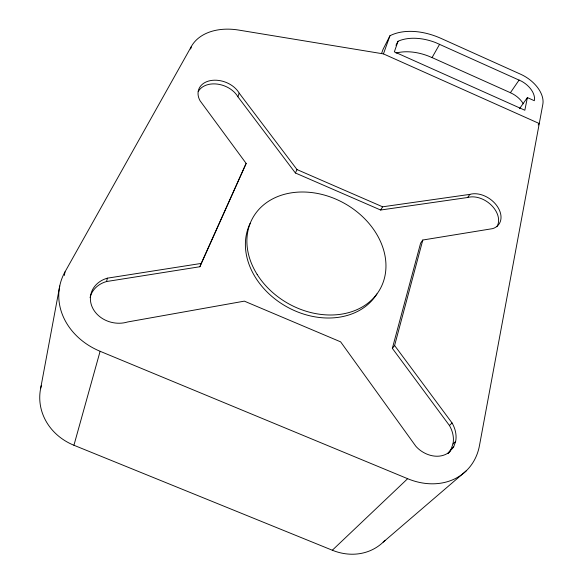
<?xml version="1.0" encoding="UTF-8"?>
<svg xmlns="http://www.w3.org/2000/svg" width="583" height="583" viewBox="0 0 583 583"><rect width="100%" height="100%" fill="white"/><g stroke="black" fill="none" stroke-linecap="round" stroke-linejoin="round"><path stroke-width="0.87" d="M40.664 388.336L59.75 285.976M64.319 275.468L65.005 271.889L191.392 46.414A54.11 37.669 21.3 0 1 238.695 30.076L383.446 53.898L539.26 123.53L538.182 124.973M527.389 97.594L524.831 110.238L394.348 51.851L398.029 41.291L399.319 40.715A49.358 32.225 29.5 0 1 435.603 42.581L521.647 81.27A19.662 12.411 32.7 0 1 534.531 98.782L534.341 100.713L527.389 97.594L519.482 108.708M90.066 297.651A26.84 22.832 11.7 0 1 106.551 281.531L107.425 278.157L201.201 263.429L246.15 163.415L200.056 100.757A22.351 16.011 20.3 0 1 210.376 80.629A22.351 16.011 20.3 0 1 239.19 93.142L297.009 169.573L382.623 206.805L469.876 194.379A21.87 15.384 35.5 0 1 497.437 206.579A21.87 15.384 35.5 0 1 492.701 228.623L422.806 240.021L420.62 243.118L392.352 348.35L449.435 425.503A26.468 21.513 47.1 0 1 452.976 443.962L450.987 449.435L448.014 453.268M392.352 348.35L394.596 345.5L422.806 240.021M384.999 540.303A55.946 48.899 52.3 0 1 332.317 550.228L73.932 445.259L100.108 351.287A67.081 56.908 12.8 0 1 65.005 271.889M190.648 49.023L191.392 46.414M383.446 53.898L389.969 35.738A59.036 38.544 29.5 0 1 441.178 38.463L520.655 74.245A29.135 18.394 32.7 0 1 542.831 104.306L479.452 445.66A66.141 53.869 45.8 0 1 407.648 478.701L332.317 550.228M496.847 226.751A21.775 15.369 35.5 0 0 491.542 205.376A21.775 15.369 35.5 0 0 467.602 197.506L380.641 210.026L295.392 172.983L237.893 96.771L239.19 93.142M381.552 53.534L383.038 49.409L389.969 35.738M448.174 453.297L453.647 446.972L455.636 441.477A26.607 21.571 47 0 0 452.044 422.952L394.596 345.5M106.551 281.531L199.896 266.737L201.201 263.429M246.15 163.415L199.896 266.737M295.392 172.983L297.009 169.573M395.952 45.299L398.029 41.291M396.061 53.068A48.586 32.196 29.5 0 1 428.09 55.946L432.054 57.586L439.626 44.257M380.641 210.026L382.623 206.805M432.054 57.586L510.402 92.712L519.125 80.002M467.602 197.506L469.876 194.379M449.435 425.503L452.044 422.952M452.976 443.962L455.636 441.477M450.987 449.435L453.647 446.972M383.191 542.139L466.196 470.882M450.163 451.461C439.903 460.424 424.096 455.673 415.839 446.257L340.632 341.849L244.35 301.141L127.648 321.969A26.978 22.897 11.8 0 1 92.362 307.43A26.978 22.897 11.8 0 1 107.425 278.157M100.108 351.287L407.648 478.701M510.402 92.712L512.887 93.958A19.363 12.411 32.8 0 1 523.286 103.803M73.932 445.259A56.566 51.253 5.2 0 1 41.284 385.698M198.227 91.64A22.249 15.996 20.3 0 1 217.415 84.112A22.249 15.996 20.3 0 1 237.893 96.771M376.902 293.949A72.584 57.331 29.3 0 1 286.807 306.811A72.584 57.331 29.3 0 1 250.202 223.289M257.147 274.425A72.933 57.433 29.3 0 0 377.536 293.14A72.933 57.433 29.3 0 0 314.558 192.951A72.933 57.433 29.3 0 0 257.147 274.425"/></g></svg>
